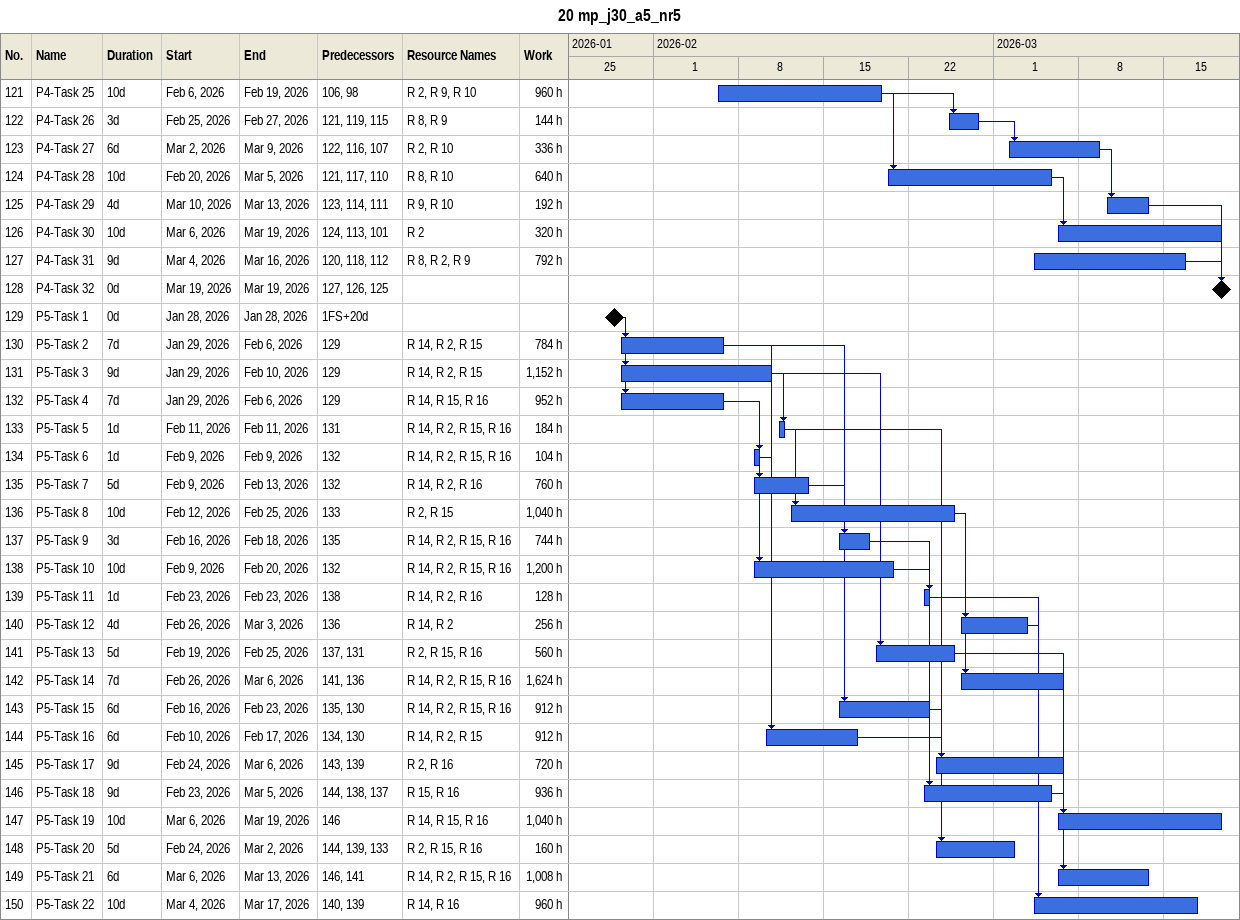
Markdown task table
20 mp_j30_a5_nr5

| ID | Task | Duration | Start | Finish | Predecessors | Resources | Work (h) |
|---|---|---|---|---|---|---|---|
| 121 | P4-Task 25 | 10d | 2026-02-06 | 2026-02-19 | 106, 98 | R 2, R 9, R 10 | 960 |
| 122 | P4-Task 26 | 3d | 2026-02-25 | 2026-02-27 | 121, 119, 115 | R 8, R 9 | 144 |
| 123 | P4-Task 27 | 6d | 2026-03-02 | 2026-03-09 | 122, 116, 107 | R 2, R 10 | 336 |
| 124 | P4-Task 28 | 10d | 2026-02-20 | 2026-03-05 | 121, 117, 110 | R 8, R 10 | 640 |
| 125 | P4-Task 29 | 4d | 2026-03-10 | 2026-03-13 | 123, 114, 111 | R 9, R 10 | 192 |
| 126 | P4-Task 30 | 10d | 2026-03-06 | 2026-03-19 | 124, 113, 101 | R 2 | 320 |
| 127 | P4-Task 31 | 9d | 2026-03-04 | 2026-03-16 | 120, 118, 112 | R 8, R 2, R 9 | 792 |
| 128 | P4-Task 32 | 0d | 2026-03-19 | 2026-03-19 | 127, 126, 125 |  |  |
| 129 | P5-Task 1 | 0d | 2026-01-28 | 2026-01-28 | 1FS+20d |  |  |
| 130 | P5-Task 2 | 7d | 2026-01-29 | 2026-02-06 | 129 | R 14, R 2, R 15 | 784 |
| 131 | P5-Task 3 | 9d | 2026-01-29 | 2026-02-10 | 129 | R 14, R 2, R 15 | 1152 |
| 132 | P5-Task 4 | 7d | 2026-01-29 | 2026-02-06 | 129 | R 14, R 15, R 16 | 952 |
| 133 | P5-Task 5 | 1d | 2026-02-11 | 2026-02-11 | 131 | R 14, R 2, R 15, R 16 | 184 |
| 134 | P5-Task 6 | 1d | 2026-02-09 | 2026-02-09 | 132 | R 14, R 2, R 15, R 16 | 104 |
| 135 | P5-Task 7 | 5d | 2026-02-09 | 2026-02-13 | 132 | R 14, R 2, R 16 | 760 |
| 136 | P5-Task 8 | 10d | 2026-02-12 | 2026-02-25 | 133 | R 2, R 15 | 1040 |
| 137 | P5-Task 9 | 3d | 2026-02-16 | 2026-02-18 | 135 | R 14, R 2, R 15, R 16 | 744 |
| 138 | P5-Task 10 | 10d | 2026-02-09 | 2026-02-20 | 132 | R 14, R 2, R 15, R 16 | 1200 |
| 139 | P5-Task 11 | 1d | 2026-02-23 | 2026-02-23 | 138 | R 14, R 2, R 16 | 128 |
| 140 | P5-Task 12 | 4d | 2026-02-26 | 2026-03-03 | 136 | R 14, R 2 | 256 |
| 141 | P5-Task 13 | 5d | 2026-02-19 | 2026-02-25 | 137, 131 | R 2, R 15, R 16 | 560 |
| 142 | P5-Task 14 | 7d | 2026-02-26 | 2026-03-06 | 141, 136 | R 14, R 2, R 15, R 16 | 1624 |
| 143 | P5-Task 15 | 6d | 2026-02-16 | 2026-02-23 | 135, 130 | R 14, R 2, R 15, R 16 | 912 |
| 144 | P5-Task 16 | 6d | 2026-02-10 | 2026-02-17 | 134, 130 | R 14, R 2, R 15 | 912 |
| 145 | P5-Task 17 | 9d | 2026-02-24 | 2026-03-06 | 143, 139 | R 2, R 16 | 720 |
| 146 | P5-Task 18 | 9d | 2026-02-23 | 2026-03-05 | 144, 138, 137 | R 15, R 16 | 936 |
| 147 | P5-Task 19 | 10d | 2026-03-06 | 2026-03-19 | 146 | R 14, R 15, R 16 | 1040 |
| 148 | P5-Task 20 | 5d | 2026-02-24 | 2026-03-02 | 144, 139, 133 | R 2, R 15, R 16 | 160 |
| 149 | P5-Task 21 | 6d | 2026-03-06 | 2026-03-13 | 146, 141 | R 14, R 2, R 15, R 16 | 1008 |
| 150 | P5-Task 22 | 10d | 2026-03-04 | 2026-03-17 | 140, 139 | R 14, R 16 | 960 |
